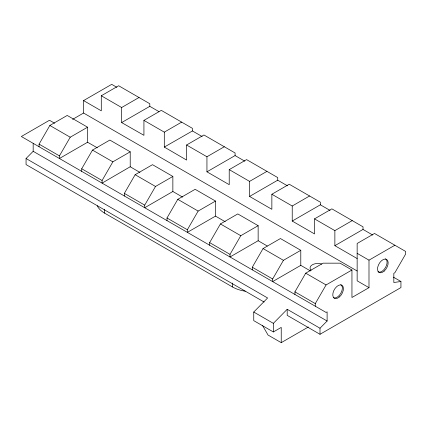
<?xml version="1.0" encoding="UTF-8"?>
<svg xmlns="http://www.w3.org/2000/svg" width="427" height="427" viewBox="0 0 427 427"><rect width="100%" height="100%" fill="white"/><g stroke="black" fill="none" stroke-linecap="round" stroke-linejoin="round"><path stroke-width="0.64" d="M39.07 146.744L39.07 144.134L49.852 125.469L67.21 115.445L87.572 127.203L87.572 142.255L59.433 158.497L59.433 155.892L70.215 137.222L87.572 127.203M81.717 171.36L81.717 168.756L92.494 150.085L109.851 140.067L130.214 151.82L130.214 166.754L139.928 172.412M130.214 166.754L102.08 183.119L102.08 180.509L112.856 161.844L130.214 151.82M124.358 195.982L124.358 193.372L135.135 174.707L152.498 164.683L172.86 176.442L172.86 191.493L144.721 207.741L144.721 205.131L155.497 186.466L172.86 176.442M167 220.599L167 217.994L177.781 199.329L195.139 189.305L215.502 201.058L215.502 216.115L187.362 232.357L187.362 229.753L198.144 211.082L215.502 201.058M209.646 245.221L209.646 242.616L220.423 223.945L237.78 213.922L258.143 225.68L258.143 240.732L230.009 256.979L230.009 254.369L240.785 235.704L258.143 225.68M252.288 269.843L252.288 267.233L263.064 248.567L280.427 238.544L300.789 250.302L300.789 265.354L272.65 281.596L272.65 278.991L283.427 260.321L300.789 250.302M294.929 294.459L294.929 291.854L305.711 273.184L323.068 263.165L340.111 263.165L351.949 270.003L351.949 297.496L368.992 287.659L368.992 260.16L394.874 245.221M315.291 306.218L315.291 303.613L326.073 284.942L351.949 270.003M264.142 302.044L26.058 164.587L26.058 158.524L33.173 151.302L33.173 143.44M262.6 325.625L268.028 335.03L281.233 342.657L281.233 327.408L273.355 331.955L253.755 320.645L253.755 312.036L267.601 297.982L26.058 158.524M273.355 331.955L273.355 323.351L287.2 309.297L319.999 328.235L319.999 334.293L287.2 315.356L287.2 309.297M319.999 328.235L327.114 321.013L327.114 311.838L326.073 312.441L21.35 136.512L49.489 120.265L54.635 123.238M357.148 270.985L83.569 113.032L83.569 100.591L111.709 84.343L116.849 87.316M101.29 95.771L118.647 85.747L149.792 103.724L149.792 106.334L121.652 122.576L121.652 107.524L101.29 95.771L101.29 110.823L83.569 100.591M72.595 119.373L83.569 113.032M121.652 107.524L139.015 97.5M121.652 122.576L143.931 135.322L143.931 120.387L161.294 110.363L192.433 128.346L192.433 130.95L202.147 136.56M143.931 120.387L164.299 132.146L181.656 122.122M186.578 145.009L203.935 134.985L235.08 152.962L235.08 155.572L206.94 171.819L206.94 156.762L186.578 145.009L186.578 160.061L164.299 147.075L164.299 132.146M206.94 156.762L224.298 146.744M229.219 169.626L246.582 159.607L277.721 177.584L277.721 180.194L249.581 196.436L249.581 181.384L229.219 169.626L229.219 184.677L206.94 171.819M249.581 181.384L266.944 171.36M271.86 194.248L289.223 184.224L320.362 202.206L320.362 204.811L292.228 221.058L292.228 206.006L271.86 194.248L271.86 209.299L249.581 196.436M292.228 206.006L309.586 195.982M314.507 218.87L331.864 208.846L363.009 226.822L363.009 229.432L334.869 245.674L334.869 230.623L314.507 218.87L314.507 233.921L292.228 221.058M334.869 230.623L352.227 220.599M281.233 342.657L308.347 327.002M319.999 334.293L400.942 287.563L400.942 281.5L393.459 277.182M164.299 147.075L192.433 130.95M400.942 281.5L393.827 282.498L393.827 273.323L394.874 272.72L405.65 254.049L405.65 251.444L374.511 233.462L357.148 243.486L357.148 280.822L368.992 287.659M87.572 142.255L97.287 147.806M149.792 106.334L158.929 111.607M235.08 155.572L244.788 161.176M277.721 180.194L287.43 185.798M320.362 204.811L330.076 210.42M363.009 229.432L372.718 235.037M357.148 253.323L368.992 260.16M334.869 245.674L357.148 258.538M172.86 191.493L182.569 197.098M215.502 216.115L225.216 221.72M258.143 240.732L267.286 246.011M300.789 265.354L310.498 270.958M49.852 125.469L70.215 137.222M92.494 150.085L112.856 161.844M135.135 174.707L155.497 186.466M177.781 199.329L198.144 211.082M220.423 223.945L240.785 235.704M263.064 248.567L283.427 260.321M305.711 273.184L326.073 284.942M39.07 144.134L59.433 155.892M81.717 168.756L102.08 180.509M124.358 193.372L144.721 205.131M167 217.994L187.362 229.753M209.646 242.616L230.009 254.369M252.288 267.233L272.65 278.991M294.929 291.854L315.291 303.613M33.173 151.302L327.114 321.013M97.249 205.755A28.62 16.52 0 0 0 104.658 213.164L232.459 286.949A28.62 16.52 0 0 0 245.285 291.225M253.755 312.036L273.355 323.351M232.459 283.058L232.459 286.949M104.658 209.273L104.658 213.164M340.805 284.606A7.531 4.35 -60 0 1 340.805 293.301A7.531 4.35 -60 0 1 333.279 297.651M385.538 258.783A7.531 4.35 -60 0 1 385.538 267.478A7.531 4.35 -60 0 1 378.007 271.823M311.091 270.243A7.83 4.521 0 0 1 312.334 264.788A7.83 4.521 0 0 1 321.787 264.067M339.486 296.888A7.531 4.35 -60 0 0 341.872 285.22A7.531 4.35 -60 0 0 332.964 293.119A7.531 4.35 -60 0 0 339.486 296.888M384.215 271.06A7.531 4.35 -60 0 0 386.6 259.397A7.531 4.35 -60 0 0 377.692 267.297A7.531 4.35 -60 0 0 384.215 271.06"/></g></svg>
